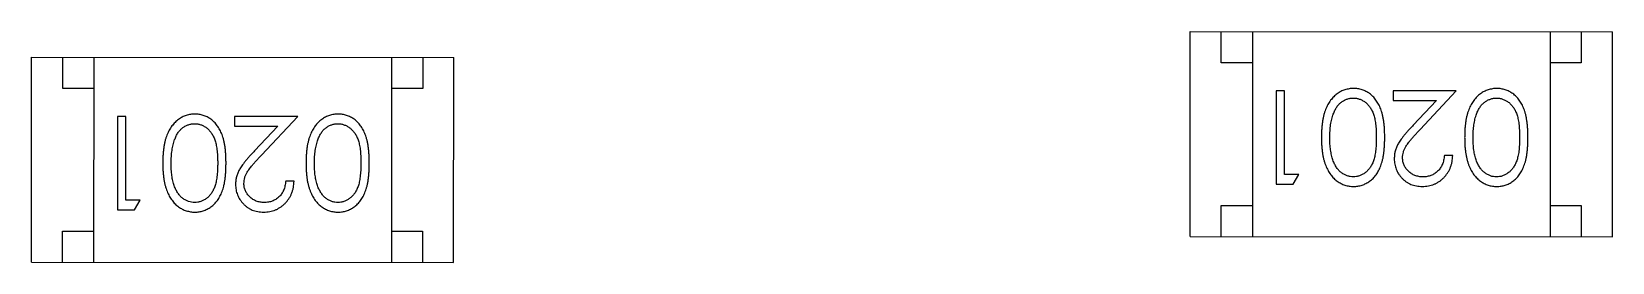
# Model space of a CAD drawing. Header units: millimetres. Extents: x 453.6 to 545.9, y 214.7 to 294.3.
# Drawn here: x 491.478 to 494.025, y 277.385 to 277.757 of the extents above; entities that cross this region are included whole.
import ezdxf

# ---------------------------------------------------------------- set-up
doc = ezdxf.new("R2010")
doc.units = ezdxf.units.MM
doc.header["$LTSCALE"] = 30.734
doc.layers.get('0').update_dxf_attribs({"linetype": 'CONTINUOUS'})

msp = doc.modelspace()

# ---------------------------------------------------------------- linework, layer by layer
at = {"linetype": 'Continuous'}
for p, q in [((493.3447, 277.4268), (493.3447, 277.7568)), ((493.3447, 277.7568), (494.0247, 277.7567)), ((493.3947, 277.7068), (493.3947, 277.7568)), ((493.4447, 277.7568), (493.4447, 277.4268)), ((493.9247, 277.7567), (493.9247, 277.4267)), ((493.9747, 277.7567), (493.9747, 277.7067)), ((494.0247, 277.4267), (494.0247, 277.7567)), ((491.4779, 277.3855), (491.478, 277.7155)), ((491.478, 277.7155), (492.158, 277.7154)), ((491.528, 277.6655), (491.528, 277.7155)), ((491.578, 277.7155), (491.5779, 277.3855)), ((492.058, 277.7154), (492.0579, 277.3854)), ((492.108, 277.7154), (492.108, 277.6654)), ((492.1579, 277.3854), (492.158, 277.7154)), ((493.4447, 277.7068), (493.3947, 277.7068)), ((493.9747, 277.7067), (493.9247, 277.7067)), ((491.578, 277.6655), (491.528, 277.6655)), ((492.108, 277.6654), (492.058, 277.6654)), ((493.4829, 277.6615), (493.4829, 277.5115)), ((493.4964, 277.6615), (493.4829, 277.6615)), ((493.4964, 277.5269), (493.4964, 277.6615)), ((493.6714, 277.6614), (493.6714, 277.6461)), ((493.7733, 277.6614), (493.6714, 277.6614)), ((493.7151, 277.5994), (493.7733, 277.6614)), ((493.6714, 277.6461), (493.7412, 277.646)), ((493.7412, 277.646), (493.7036, 277.606)), ((491.6162, 277.6202), (491.6161, 277.4702)), ((491.6296, 277.6202), (491.6162, 277.6202)), ((491.6296, 277.4856), (491.6296, 277.6202)), ((491.8046, 277.6202), (491.8046, 277.6048)), ((491.9066, 277.6201), (491.8046, 277.6202)), ((491.8046, 277.6048), (491.8744, 277.6048)), ((491.8744, 277.6048), (491.8369, 277.5647)), ((491.8484, 277.5581), (491.9066, 277.6201)), ((493.7675, 277.5576), (493.7541, 277.5576)), ((493.5194, 277.5268), (493.4964, 277.5269)), ((493.5106, 277.5115), (493.5194, 277.5268)), ((491.9008, 277.5163), (491.8873, 277.5163)), ((493.4829, 277.5115), (493.5106, 277.5115)), ((491.6527, 277.4856), (491.6296, 277.4856)), ((491.6439, 277.4702), (491.6527, 277.4856)), ((493.3947, 277.4268), (493.3947, 277.4768)), ((493.3947, 277.4768), (493.4447, 277.4768)), ((493.9247, 277.4767), (493.9747, 277.4767)), ((493.9747, 277.4767), (493.9747, 277.4267)), ((491.6161, 277.4702), (491.6439, 277.4702)), ((491.5279, 277.3855), (491.5279, 277.4355)), ((491.5279, 277.4355), (491.5779, 277.4355)), ((492.0579, 277.4354), (492.1079, 277.4354)), ((492.1079, 277.4354), (492.1079, 277.3854)), ((493.3447, 277.4268), (494.0247, 277.4267)), ((491.4779, 277.3855), (492.1579, 277.3854))]:
    msp.add_line(p, q, dxfattribs=at)
for points, knots in [([(493.6078, 277.6653), (493.6066, 277.6653), (493.6042, 277.6652), (493.6007, 277.6648), (493.5972, 277.6641), (493.5939, 277.6632), (493.5906, 277.662), (493.5874, 277.6606), (493.5844, 277.6588), (493.5813, 277.6568), (493.5784, 277.6546), (493.5757, 277.652), (493.5731, 277.6493), (493.5707, 277.6462), (493.5685, 277.6429), (493.5664, 277.6393), (493.5645, 277.6355), (493.5627, 277.6315), (493.5611, 277.6271), (493.5597, 277.6223), (493.5586, 277.6173), (493.5576, 277.6118), (493.5569, 277.606), (493.5563, 277.5998), (493.5561, 277.5933), (493.556, 277.5888), (493.556, 277.5865)], [0, 0, 0, 0, 0.033824, 0.067298, 0.10028, 0.133019, 0.165736, 0.198792, 0.232372, 0.266409, 0.301016, 0.336196, 0.371972, 0.408574, 0.446394, 0.485225, 0.525372, 0.567224, 0.611081, 0.65775, 0.70702, 0.759235, 0.814484, 0.873227, 0.934937, 1, 1, 1, 1]), ([(493.6579, 277.5865), (493.6579, 277.5889), (493.6579, 277.5935), (493.6576, 277.6003), (493.6571, 277.6066), (493.6563, 277.6126), (493.6554, 277.6181), (493.6544, 277.6233), (493.6531, 277.628), (493.6516, 277.6323), (493.6499, 277.6363), (493.648, 277.64), (493.646, 277.6435), (493.6438, 277.6467), (493.6415, 277.6497), (493.639, 277.6524), (493.6364, 277.6549), (493.6336, 277.6571), (493.6307, 277.659), (493.6277, 277.6607), (493.6246, 277.6621), (493.6214, 277.6633), (493.6181, 277.6642), (493.6147, 277.6648), (493.6113, 277.6652), (493.6089, 277.6653), (493.6078, 277.6653)], [0, 0, 0, 0, 0.068113, 0.132564, 0.193427, 0.250218, 0.303569, 0.353576, 0.400235, 0.443586, 0.484619, 0.524292, 0.56238, 0.599049, 0.63494, 0.669782, 0.704009, 0.737842, 0.771098, 0.803896, 0.836415, 0.868639, 0.900715, 0.933378, 0.966213, 1, 1, 1, 1]), ([(493.8385, 277.6653), (493.8373, 277.6652), (493.835, 277.6652), (493.8315, 277.6648), (493.828, 277.6641), (493.8247, 277.6632), (493.8214, 277.6619), (493.8182, 277.6605), (493.8151, 277.6588), (493.8121, 277.6568), (493.8092, 277.6545), (493.8065, 277.652), (493.8039, 277.6492), (493.8015, 277.6462), (493.7992, 277.6429), (493.7972, 277.6393), (493.7952, 277.6355), (493.7935, 277.6314), (493.7918, 277.6271), (493.7905, 277.6223), (493.7893, 277.6172), (493.7884, 277.6118), (493.7877, 277.6059), (493.7871, 277.5998), (493.7868, 277.5932), (493.7868, 277.5888), (493.7867, 277.5865)], [0, 0, 0, 0, 0.033824, 0.067298, 0.10028, 0.133019, 0.165736, 0.198792, 0.232372, 0.266409, 0.301016, 0.336196, 0.371972, 0.408574, 0.446394, 0.485225, 0.525372, 0.567224, 0.611081, 0.65775, 0.70702, 0.759235, 0.814484, 0.873227, 0.934937, 1, 1, 1, 1]), ([(493.8887, 277.5865), (493.8887, 277.5888), (493.8886, 277.5935), (493.8883, 277.6002), (493.8878, 277.6066), (493.8871, 277.6125), (493.8862, 277.6181), (493.8852, 277.6232), (493.8838, 277.628), (493.8823, 277.6323), (493.8806, 277.6363), (493.8788, 277.64), (493.8768, 277.6435), (493.8746, 277.6467), (493.8723, 277.6497), (493.8698, 277.6524), (493.8671, 277.6548), (493.8644, 277.657), (493.8614, 277.6589), (493.8584, 277.6606), (493.8553, 277.6621), (493.8521, 277.6632), (493.8489, 277.6641), (493.8455, 277.6648), (493.8421, 277.6652), (493.8397, 277.6652), (493.8385, 277.6653)], [0, 0, 0, 0, 0.068113, 0.132564, 0.193427, 0.250218, 0.303569, 0.353576, 0.400235, 0.443586, 0.484619, 0.524292, 0.56238, 0.599049, 0.63494, 0.669782, 0.704009, 0.737842, 0.771098, 0.803896, 0.836415, 0.868639, 0.900715, 0.933378, 0.966213, 1, 1, 1, 1]), ([(493.5751, 277.6242), (493.5755, 277.6252), (493.5763, 277.6273), (493.5776, 277.6302), (493.5791, 277.6329), (493.5807, 277.6354), (493.5824, 277.6377), (493.5843, 277.6399), (493.5863, 277.6418), (493.5891, 277.644), (493.5928, 277.6464), (493.5975, 277.6484), (493.6023, 277.6497), (493.6057, 277.6498), (493.6073, 277.6499)], [0, 0, 0, 0, 0.075949, 0.148549, 0.218996, 0.286119, 0.351826, 0.416074, 0.478265, 0.540325, 0.660405, 0.774606, 0.887187, 1, 1, 1, 1]), ([(493.6073, 277.6499), (493.609, 277.6498), (493.6123, 277.6497), (493.6171, 277.6484), (493.6219, 277.6463), (493.6256, 277.6439), (493.6285, 277.6416), (493.6306, 277.6397), (493.6324, 277.6375), (493.6342, 277.6352), (493.6358, 277.6327), (493.6373, 277.63), (493.6387, 277.6271), (493.6399, 277.624), (493.641, 277.6206), (493.6419, 277.6168), (493.6427, 277.6127), (493.6434, 277.6082), (493.6438, 277.6033), (493.6442, 277.598), (493.6444, 277.5923), (493.6444, 277.5884), (493.6444, 277.5864)], [0, 0, 0, 0, 0.060034, 0.120278, 0.182348, 0.247919, 0.281641, 0.315701, 0.350322, 0.385703, 0.421819, 0.459196, 0.497866, 0.538301, 0.58121, 0.628183, 0.679403, 0.734699, 0.794074, 0.858416, 0.927049, 1, 1, 1, 1]), ([(493.8059, 277.6241), (493.8063, 277.6252), (493.807, 277.6272), (493.8084, 277.6302), (493.8098, 277.6329), (493.8114, 277.6354), (493.8132, 277.6377), (493.815, 277.6398), (493.817, 277.6418), (493.8199, 277.644), (493.8235, 277.6464), (493.8283, 277.6483), (493.8331, 277.6497), (493.8364, 277.6498), (493.8381, 277.6499)], [0, 0, 0, 0, 0.075949, 0.148549, 0.218996, 0.286119, 0.351826, 0.416074, 0.478265, 0.540325, 0.660405, 0.774606, 0.887187, 1, 1, 1, 1]), ([(493.8381, 277.6499), (493.8397, 277.6498), (493.843, 277.6496), (493.8479, 277.6483), (493.8527, 277.6462), (493.8564, 277.6439), (493.8593, 277.6416), (493.8613, 277.6396), (493.8632, 277.6375), (493.865, 277.6352), (493.8666, 277.6327), (493.8681, 277.63), (493.8694, 277.6271), (493.8707, 277.6239), (493.8718, 277.6205), (493.8727, 277.6168), (493.8735, 277.6126), (493.8741, 277.6081), (493.8746, 277.6032), (493.8749, 277.5979), (493.8752, 277.5923), (493.8752, 277.5884), (493.8752, 277.5864)], [0, 0, 0, 0, 0.060034, 0.120278, 0.182348, 0.247919, 0.281641, 0.315701, 0.350322, 0.385703, 0.421819, 0.459196, 0.497866, 0.538301, 0.58121, 0.628183, 0.679403, 0.734699, 0.794074, 0.858416, 0.927049, 1, 1, 1, 1]), ([(491.741, 277.624), (491.7398, 277.624), (491.7374, 277.624), (491.7339, 277.6235), (491.7305, 277.6229), (491.7271, 277.6219), (491.7239, 277.6207), (491.7207, 277.6193), (491.7176, 277.6175), (491.7146, 277.6156), (491.7117, 277.6133), (491.709, 277.6108), (491.7064, 277.608), (491.704, 277.6049), (491.7017, 277.6016), (491.6996, 277.5981), (491.6977, 277.5943), (491.6959, 277.5902), (491.6943, 277.5858), (491.693, 277.5811), (491.6918, 277.576), (491.6908, 277.5705), (491.6902, 277.5647), (491.6896, 277.5585), (491.6893, 277.552), (491.6893, 277.5475), (491.6892, 277.5452)], [0, 0, 0, 0, 0.033824, 0.067298, 0.10028, 0.133019, 0.165736, 0.198792, 0.232372, 0.266409, 0.301016, 0.336196, 0.371972, 0.408574, 0.446394, 0.485225, 0.525372, 0.567224, 0.611081, 0.65775, 0.70702, 0.759235, 0.814484, 0.873227, 0.934937, 1, 1, 1, 1]), ([(491.7084, 277.5829), (491.7088, 277.5839), (491.7095, 277.586), (491.7109, 277.5889), (491.7123, 277.5916), (491.7139, 277.5942), (491.7157, 277.5965), (491.7175, 277.5986), (491.7195, 277.6005), (491.7223, 277.6028), (491.726, 277.6051), (491.7307, 277.6071), (491.7356, 277.6084), (491.7389, 277.6086), (491.7406, 277.6086)], [0, 0, 0, 0, 0.075949, 0.148549, 0.218996, 0.286119, 0.351826, 0.416074, 0.478265, 0.540325, 0.660405, 0.774606, 0.887187, 1, 1, 1, 1]), ([(491.7406, 277.6086), (491.7422, 277.6086), (491.7455, 277.6084), (491.7504, 277.6071), (491.7551, 277.605), (491.7589, 277.6026), (491.7617, 277.6003), (491.7638, 277.5984), (491.7657, 277.5963), (491.7675, 277.5939), (491.7691, 277.5914), (491.7706, 277.5887), (491.7719, 277.5858), (491.7732, 277.5827), (491.7743, 277.5793), (491.7752, 277.5755), (491.7759, 277.5714), (491.7766, 277.5669), (491.7771, 277.562), (491.7774, 277.5567), (491.7777, 277.5511), (491.7777, 277.5472), (491.7777, 277.5452)], [0, 0, 0, 0, 0.060034, 0.120278, 0.182348, 0.247919, 0.281641, 0.315701, 0.350322, 0.385703, 0.421819, 0.459196, 0.497866, 0.538301, 0.58121, 0.628183, 0.679403, 0.734699, 0.794074, 0.858416, 0.927049, 1, 1, 1, 1]), ([(491.7912, 277.5452), (491.7911, 277.5476), (491.7911, 277.5522), (491.7908, 277.559), (491.7903, 277.5654), (491.7896, 277.5713), (491.7887, 277.5768), (491.7876, 277.582), (491.7863, 277.5867), (491.7848, 277.5911), (491.7831, 277.5951), (491.7813, 277.5988), (491.7792, 277.6022), (491.7771, 277.6054), (491.7748, 277.6084), (491.7723, 277.6111), (491.7696, 277.6136), (491.7668, 277.6158), (491.7639, 277.6177), (491.7609, 277.6194), (491.7578, 277.6209), (491.7546, 277.622), (491.7513, 277.6229), (491.748, 277.6236), (491.7445, 277.624), (491.7422, 277.624), (491.741, 277.624)], [0, 0, 0, 0, 0.068113, 0.132564, 0.193427, 0.250218, 0.303569, 0.353576, 0.400235, 0.443586, 0.484619, 0.524292, 0.56238, 0.599049, 0.63494, 0.669782, 0.704009, 0.737842, 0.771098, 0.803896, 0.836415, 0.868639, 0.900715, 0.933378, 0.966213, 1, 1, 1, 1]), ([(491.9718, 277.624), (491.9706, 277.624), (491.9682, 277.6239), (491.9647, 277.6235), (491.9613, 277.6228), (491.9579, 277.6219), (491.9547, 277.6207), (491.9515, 277.6193), (491.9484, 277.6175), (491.9454, 277.6155), (491.9425, 277.6133), (491.9397, 277.6107), (491.9371, 277.608), (491.9347, 277.6049), (491.9325, 277.6016), (491.9304, 277.598), (491.9285, 277.5942), (491.9267, 277.5902), (491.9251, 277.5858), (491.9238, 277.581), (491.9226, 277.5759), (491.9216, 277.5705), (491.9209, 277.5647), (491.9204, 277.5585), (491.9201, 277.552), (491.92, 277.5475), (491.92, 277.5452)], [0, 0, 0, 0, 0.033824, 0.067298, 0.10028, 0.133019, 0.165736, 0.198792, 0.232372, 0.266409, 0.301016, 0.336196, 0.371972, 0.408574, 0.446394, 0.485225, 0.525372, 0.567224, 0.611081, 0.65775, 0.70702, 0.759235, 0.814484, 0.873227, 0.934937, 1, 1, 1, 1]), ([(491.9391, 277.5828), (491.9395, 277.5839), (491.9403, 277.5859), (491.9416, 277.5889), (491.9431, 277.5916), (491.9447, 277.5941), (491.9464, 277.5964), (491.9483, 277.5986), (491.9503, 277.6005), (491.9531, 277.6027), (491.9568, 277.6051), (491.9615, 277.6071), (491.9664, 277.6084), (491.9697, 277.6085), (491.9713, 277.6086)], [0, 0, 0, 0, 0.075949, 0.148549, 0.218996, 0.286119, 0.351826, 0.416074, 0.478265, 0.540325, 0.660405, 0.774606, 0.887187, 1, 1, 1, 1]), ([(491.9713, 277.6086), (491.973, 277.6085), (491.9763, 277.6083), (491.9812, 277.607), (491.9859, 277.605), (491.9897, 277.6026), (491.9925, 277.6003), (491.9946, 277.5984), (491.9965, 277.5962), (491.9982, 277.5939), (491.9999, 277.5914), (492.0013, 277.5887), (492.0027, 277.5858), (492.0039, 277.5827), (492.005, 277.5793), (492.0059, 277.5755), (492.0067, 277.5713), (492.0074, 277.5668), (492.0078, 277.5619), (492.0082, 277.5567), (492.0084, 277.551), (492.0085, 277.5471), (492.0085, 277.5451)], [0, 0, 0, 0, 0.060034, 0.120278, 0.182348, 0.247919, 0.281641, 0.315701, 0.350322, 0.385703, 0.421819, 0.459196, 0.497866, 0.538301, 0.58121, 0.628183, 0.679403, 0.734699, 0.794074, 0.858416, 0.927049, 1, 1, 1, 1]), ([(492.0219, 277.5452), (492.0219, 277.5476), (492.0219, 277.5522), (492.0216, 277.559), (492.0211, 277.5653), (492.0204, 277.5713), (492.0195, 277.5768), (492.0184, 277.582), (492.0171, 277.5867), (492.0156, 277.591), (492.0139, 277.595), (492.012, 277.5987), (492.01, 277.6022), (492.0078, 277.6054), (492.0055, 277.6084), (492.0031, 277.6111), (492.0004, 277.6135), (491.9976, 277.6157), (491.9947, 277.6177), (491.9917, 277.6193), (491.9886, 277.6208), (491.9854, 277.6219), (491.9821, 277.6229), (491.9788, 277.6235), (491.9753, 277.6239), (491.973, 277.624), (491.9718, 277.624)], [0, 0, 0, 0, 0.068113, 0.132564, 0.193427, 0.250218, 0.303569, 0.353576, 0.400235, 0.443586, 0.484619, 0.524292, 0.56238, 0.599049, 0.63494, 0.669782, 0.704009, 0.737842, 0.771098, 0.803896, 0.836415, 0.868639, 0.900715, 0.933378, 0.966213, 1, 1, 1, 1]), ([(493.5694, 277.5865), (493.5695, 277.5883), (493.5695, 277.5918), (493.5698, 277.597), (493.5702, 277.602), (493.5708, 277.6069), (493.5716, 277.6115), (493.5726, 277.6159), (493.5738, 277.6201), (493.5747, 277.6228), (493.5751, 277.6242)], [0, 0, 0, 0, 0.141157, 0.277773, 0.409244, 0.535676, 0.657497, 0.775458, 0.889412, 1, 1, 1, 1]), ([(493.7036, 277.606), (493.7022, 277.6045), (493.6994, 277.6015), (493.6955, 277.5971), (493.6919, 277.593), (493.6887, 277.5891), (493.6859, 277.5855), (493.6834, 277.5821), (493.6813, 277.579), (493.679, 277.5751), (493.6767, 277.5704), (493.6747, 277.5645), (493.6735, 277.5584), (493.6734, 277.5543), (493.6733, 277.5522)], [0, 0, 0, 0, 0.09953, 0.192079, 0.277712, 0.357454, 0.429648, 0.495771, 0.555538, 0.608657, 0.707578, 0.804328, 0.901298, 1, 1, 1, 1]), ([(493.8002, 277.5864), (493.8002, 277.5882), (493.8003, 277.5918), (493.8005, 277.597), (493.801, 277.602), (493.8016, 277.6068), (493.8024, 277.6114), (493.8033, 277.6159), (493.8045, 277.6201), (493.8054, 277.6228), (493.8059, 277.6241)], [0, 0, 0, 0, 0.141157, 0.277773, 0.409244, 0.535676, 0.657497, 0.775458, 0.889412, 1, 1, 1, 1]), ([(491.7027, 277.5452), (491.7027, 277.547), (491.7027, 277.5505), (491.703, 277.5558), (491.7035, 277.5608), (491.7041, 277.5656), (491.7049, 277.5702), (491.7058, 277.5746), (491.707, 277.5788), (491.7079, 277.5816), (491.7084, 277.5829)], [0, 0, 0, 0, 0.141157, 0.277773, 0.409244, 0.535676, 0.657497, 0.775458, 0.889412, 1, 1, 1, 1]), ([(491.9335, 277.5451), (491.9335, 277.5469), (491.9335, 277.5505), (491.9338, 277.5557), (491.9342, 277.5607), (491.9348, 277.5656), (491.9357, 277.5702), (491.9366, 277.5746), (491.9378, 277.5788), (491.9387, 277.5815), (491.9391, 277.5828)], [0, 0, 0, 0, 0.141157, 0.277773, 0.409244, 0.535676, 0.657497, 0.775458, 0.889412, 1, 1, 1, 1]), ([(493.556, 277.5865), (493.556, 277.5842), (493.5561, 277.5797), (493.5563, 277.5732), (493.5569, 277.567), (493.5576, 277.5611), (493.5586, 277.5556), (493.5597, 277.5505), (493.5612, 277.5458), (493.5627, 277.5413), (493.5646, 277.5373), (493.5665, 277.5334), (493.5686, 277.5299), (493.5708, 277.5265), (493.5733, 277.5235), (493.5758, 277.5207), (493.5785, 277.5182), (493.5814, 277.516), (493.5844, 277.514), (493.5875, 277.5123), (493.5906, 277.5108), (493.5939, 277.5097), (493.5972, 277.5087), (493.6007, 277.5081), (493.6042, 277.5077), (493.6065, 277.5076), (493.6077, 277.5076)], [0, 0, 0, 0, 0.065278, 0.127205, 0.186168, 0.241675, 0.294115, 0.343609, 0.390387, 0.434463, 0.476646, 0.517002, 0.555936, 0.593716, 0.630057, 0.665601, 0.700745, 0.734917, 0.768681, 0.802087, 0.834849, 0.867433, 0.900138, 0.932806, 0.966212, 1, 1, 1, 1]), ([(493.6073, 277.523), (493.6057, 277.5231), (493.6024, 277.5232), (493.5975, 277.5245), (493.5929, 277.5266), (493.5891, 277.529), (493.5862, 277.5313), (493.5842, 277.5333), (493.5822, 277.5355), (493.5804, 277.538), (493.5787, 277.5407), (493.5772, 277.5436), (493.5757, 277.5468), (493.5744, 277.5502), (493.5733, 277.5539), (493.5722, 277.5578), (493.5714, 277.562), (493.5706, 277.5664), (493.5701, 277.5711), (493.5697, 277.576), (493.5695, 277.5811), (493.5695, 277.5847), (493.5694, 277.5865)], [0, 0, 0, 0, 0.059689, 0.119507, 0.181075, 0.246162, 0.279894, 0.314468, 0.350403, 0.387474, 0.426147, 0.466624, 0.508745, 0.553328, 0.600058, 0.649177, 0.700552, 0.754894, 0.811825, 0.871514, 0.934319, 1, 1, 1, 1]), ([(493.6444, 277.5864), (493.6444, 277.5844), (493.6444, 277.5805), (493.6442, 277.5749), (493.6438, 277.5696), (493.6433, 277.5647), (493.6427, 277.5601), (493.6419, 277.556), (493.641, 277.5523), (493.6399, 277.5488), (493.6386, 277.5457), (493.6373, 277.5428), (493.6358, 277.5401), (493.6341, 277.5376), (493.6324, 277.5353), (493.6305, 277.5332), (493.6285, 277.5312), (493.6256, 277.529), (493.6219, 277.5266), (493.6172, 277.5245), (493.6123, 277.5232), (493.6089, 277.5231), (493.6073, 277.523)], [0, 0, 0, 0, 0.073302, 0.142286, 0.206253, 0.266017, 0.321612, 0.372532, 0.419497, 0.462398, 0.502825, 0.541489, 0.579034, 0.615143, 0.650298, 0.684912, 0.718701, 0.752189, 0.817245, 0.879117, 0.939613, 1, 1, 1, 1]), ([(493.6077, 277.5076), (493.6089, 277.5076), (493.6113, 277.5077), (493.6147, 277.5081), (493.6181, 277.5087), (493.6214, 277.5097), (493.6246, 277.5108), (493.6277, 277.5123), (493.6307, 277.514), (493.6337, 277.516), (493.6365, 277.5182), (493.6392, 277.5206), (493.6416, 277.5233), (493.644, 277.5263), (493.6461, 277.5295), (493.6481, 277.5329), (493.65, 277.5366), (493.6516, 277.5406), (493.6531, 277.5449), (493.6544, 277.5496), (493.6555, 277.5547), (493.6564, 277.5603), (493.657, 277.5662), (493.6576, 277.5726), (493.6579, 277.5794), (493.6579, 277.5841), (493.6579, 277.5865)], [0, 0, 0, 0, 0.033742, 0.066533, 0.099153, 0.13154, 0.164087, 0.196563, 0.229707, 0.263315, 0.297504, 0.331686, 0.366482, 0.4021, 0.438958, 0.476748, 0.515985, 0.556589, 0.599519, 0.645765, 0.695487, 0.748721, 0.805687, 0.866754, 0.931405, 1, 1, 1, 1]), ([(493.6867, 277.5534), (493.6868, 277.555), (493.6869, 277.5582), (493.688, 277.563), (493.6897, 277.5677), (493.6917, 277.5715), (493.6937, 277.5746), (493.6956, 277.5773), (493.6979, 277.5802), (493.7006, 277.5835), (493.7037, 277.587), (493.7071, 277.5909), (493.711, 277.595), (493.7137, 277.5979), (493.7151, 277.5994)], [0, 0, 0, 0, 0.088014, 0.174976, 0.2638, 0.355443, 0.406413, 0.465519, 0.533076, 0.609353, 0.693899, 0.787171, 0.889197, 1, 1, 1, 1]), ([(493.7867, 277.5865), (493.7868, 277.5842), (493.7868, 277.5797), (493.7871, 277.5731), (493.7877, 277.5669), (493.7884, 277.5611), (493.7894, 277.5556), (493.7905, 277.5505), (493.7919, 277.5457), (493.7935, 277.5413), (493.7953, 277.5372), (493.7972, 277.5334), (493.7994, 277.5298), (493.8016, 277.5265), (493.804, 277.5235), (493.8066, 277.5207), (493.8093, 277.5182), (493.8122, 277.516), (493.8152, 277.514), (493.8182, 277.5123), (493.8214, 277.5108), (493.8247, 277.5096), (493.828, 277.5087), (493.8314, 277.508), (493.8349, 277.5076), (493.8373, 277.5076), (493.8385, 277.5076)], [0, 0, 0, 0, 0.065278, 0.127205, 0.186168, 0.241675, 0.294115, 0.343609, 0.390387, 0.434463, 0.476646, 0.517002, 0.555936, 0.593716, 0.630057, 0.665601, 0.700745, 0.734917, 0.768681, 0.802087, 0.834849, 0.867433, 0.900138, 0.932806, 0.966212, 1, 1, 1, 1]), ([(493.8381, 277.5229), (493.8364, 277.523), (493.8331, 277.5232), (493.8283, 277.5244), (493.8236, 277.5266), (493.8199, 277.5289), (493.817, 277.5312), (493.815, 277.5332), (493.813, 277.5354), (493.8112, 277.5379), (493.8095, 277.5406), (493.808, 277.5436), (493.8065, 277.5468), (493.8052, 277.5502), (493.804, 277.5539), (493.803, 277.5578), (493.8022, 277.5619), (493.8014, 277.5663), (493.8009, 277.571), (493.8005, 277.5759), (493.8003, 277.5811), (493.8002, 277.5846), (493.8002, 277.5864)], [0, 0, 0, 0, 0.059689, 0.119507, 0.181075, 0.246162, 0.279894, 0.314468, 0.350403, 0.387474, 0.426147, 0.466624, 0.508745, 0.553328, 0.600058, 0.649177, 0.700552, 0.754894, 0.811825, 0.871514, 0.934319, 1, 1, 1, 1]), ([(493.8752, 277.5864), (493.8752, 277.5844), (493.8752, 277.5805), (493.8749, 277.5748), (493.8746, 277.5695), (493.8741, 277.5646), (493.8735, 277.5601), (493.8726, 277.556), (493.8717, 277.5522), (493.8706, 277.5488), (493.8694, 277.5457), (493.868, 277.5428), (493.8665, 277.5401), (493.8649, 277.5376), (493.8632, 277.5352), (493.8613, 277.5331), (493.8593, 277.5312), (493.8564, 277.5289), (493.8526, 277.5266), (493.8479, 277.5244), (493.843, 277.5232), (493.8397, 277.523), (493.8381, 277.5229)], [0, 0, 0, 0, 0.073302, 0.142286, 0.206253, 0.266017, 0.321612, 0.372532, 0.419497, 0.462398, 0.502825, 0.541489, 0.579034, 0.615143, 0.650298, 0.684912, 0.718701, 0.752189, 0.817245, 0.879117, 0.939613, 1, 1, 1, 1]), ([(493.8385, 277.5076), (493.8397, 277.5076), (493.842, 277.5076), (493.8455, 277.508), (493.8488, 277.5087), (493.8521, 277.5096), (493.8554, 277.5108), (493.8585, 277.5122), (493.8615, 277.514), (493.8645, 277.5159), (493.8673, 277.5181), (493.8699, 277.5206), (493.8724, 277.5233), (493.8747, 277.5263), (493.8769, 277.5295), (493.8789, 277.5329), (493.8807, 277.5366), (493.8824, 277.5406), (493.8839, 277.5449), (493.8852, 277.5496), (493.8863, 277.5547), (493.8871, 277.5602), (493.8878, 277.5662), (493.8883, 277.5726), (493.8886, 277.5794), (493.8887, 277.5841), (493.8887, 277.5865)], [0, 0, 0, 0, 0.033742, 0.066533, 0.099153, 0.13154, 0.164087, 0.196563, 0.229707, 0.263315, 0.297504, 0.331686, 0.366482, 0.4021, 0.438958, 0.476748, 0.515985, 0.556589, 0.599519, 0.645765, 0.695487, 0.748721, 0.805687, 0.866754, 0.931405, 1, 1, 1, 1]), ([(491.8369, 277.5647), (491.8355, 277.5632), (491.8327, 277.5602), (491.8287, 277.5559), (491.8252, 277.5517), (491.822, 277.5478), (491.8191, 277.5442), (491.8167, 277.5408), (491.8146, 277.5377), (491.8122, 277.5339), (491.8099, 277.5291), (491.808, 277.5232), (491.8067, 277.5171), (491.8066, 277.513), (491.8065, 277.5109)], [0, 0, 0, 0, 0.09953, 0.192079, 0.277712, 0.357454, 0.429648, 0.495771, 0.555538, 0.608657, 0.707578, 0.804328, 0.901298, 1, 1, 1, 1]), ([(491.82, 277.5121), (491.8201, 277.5137), (491.8202, 277.517), (491.8212, 277.5218), (491.8229, 277.5264), (491.8249, 277.5302), (491.827, 277.5333), (491.8288, 277.536), (491.8312, 277.5389), (491.8338, 277.5422), (491.8369, 277.5458), (491.8404, 277.5496), (491.8442, 277.5538), (491.847, 277.5566), (491.8484, 277.5581)], [0, 0, 0, 0, 0.088014, 0.174976, 0.2638, 0.355443, 0.406413, 0.465519, 0.533076, 0.609353, 0.693899, 0.787171, 0.889197, 1, 1, 1, 1]), ([(493.6733, 277.5522), (493.6733, 277.5507), (493.6734, 277.5478), (493.674, 277.5435), (493.675, 277.5393), (493.6763, 277.5353), (493.6781, 277.5315), (493.6803, 277.5278), (493.6828, 277.5242), (493.6858, 277.5208), (493.689, 277.5177), (493.6925, 277.515), (493.6963, 277.5127), (493.7002, 277.5108), (493.7045, 277.5094), (493.709, 277.5083), (493.7137, 277.5077), (493.7169, 277.5076), (493.7186, 277.5076)], [0, 0, 0, 0, 0.06271, 0.123347, 0.183401, 0.242828, 0.302097, 0.36242, 0.423725, 0.487032, 0.550491, 0.612709, 0.674265, 0.73617, 0.799211, 0.863483, 0.930525, 1, 1, 1, 1]), ([(493.7193, 277.523), (493.7182, 277.523), (493.716, 277.5231), (493.7127, 277.5235), (493.7096, 277.5242), (493.7067, 277.5252), (493.7038, 277.5264), (493.7011, 277.528), (493.6986, 277.5298), (493.6961, 277.5319), (493.6939, 277.5342), (493.692, 277.5366), (493.6904, 277.5391), (493.689, 277.5418), (493.688, 277.5445), (493.6873, 277.5474), (493.6868, 277.5503), (493.6868, 277.5524), (493.6867, 277.5534)], [0, 0, 0, 0, 0.068027, 0.133505, 0.19695, 0.26027, 0.322741, 0.384982, 0.448465, 0.513424, 0.578224, 0.640011, 0.700094, 0.760067, 0.819012, 0.877878, 0.938035, 1, 1, 1, 1]), ([(493.7186, 277.5076), (493.7203, 277.5076), (493.7236, 277.5077), (493.7284, 277.5084), (493.733, 277.5095), (493.7374, 277.511), (493.7416, 277.513), (493.7457, 277.5154), (493.7495, 277.5183), (493.753, 277.5216), (493.7563, 277.5252), (493.7592, 277.5291), (493.7616, 277.5333), (493.7637, 277.5377), (493.7653, 277.5423), (493.7664, 277.5472), (493.7673, 277.5523), (493.7674, 277.5558), (493.7675, 277.5576)], [0, 0, 0, 0, 0.06445, 0.126725, 0.187421, 0.247417, 0.306749, 0.366595, 0.427749, 0.490235, 0.553031, 0.614805, 0.676505, 0.738096, 0.801021, 0.864897, 0.931209, 1, 1, 1, 1]), ([(493.7541, 277.5576), (493.7539, 277.5562), (493.7537, 277.5536), (493.7529, 277.5499), (493.752, 277.5463), (493.7508, 277.543), (493.7492, 277.5399), (493.7475, 277.537), (493.7455, 277.5344), (493.7432, 277.532), (493.7408, 277.5299), (493.7382, 277.528), (493.7354, 277.5265), (493.7324, 277.5252), (493.7294, 277.5242), (493.7261, 277.5235), (493.7228, 277.5231), (493.7205, 277.523), (493.7193, 277.523)], [0, 0, 0, 0, 0.073648, 0.143686, 0.210962, 0.275557, 0.338064, 0.399311, 0.4594, 0.51934, 0.579024, 0.637809, 0.695959, 0.754122, 0.813113, 0.873453, 0.935561, 1, 1, 1, 1]), ([(491.6892, 277.5452), (491.6893, 277.5429), (491.6893, 277.5384), (491.6896, 277.5319), (491.6901, 277.5257), (491.6909, 277.5198), (491.6918, 277.5144), (491.693, 277.5092), (491.6944, 277.5045), (491.696, 277.5001), (491.6978, 277.496), (491.6997, 277.4921), (491.7018, 277.4886), (491.7041, 277.4853), (491.7065, 277.4823), (491.7091, 277.4795), (491.7118, 277.477), (491.7147, 277.4747), (491.7176, 277.4727), (491.7207, 277.471), (491.7239, 277.4696), (491.7272, 277.4684), (491.7305, 277.4675), (491.7339, 277.4668), (491.7374, 277.4664), (491.7398, 277.4663), (491.741, 277.4663)], [0, 0, 0, 0, 0.065278, 0.127205, 0.186168, 0.241675, 0.294115, 0.343609, 0.390387, 0.434463, 0.476646, 0.517002, 0.555936, 0.593716, 0.630057, 0.665601, 0.700745, 0.734917, 0.768681, 0.802087, 0.834849, 0.867433, 0.900138, 0.932806, 0.966212, 1, 1, 1, 1]), ([(491.7405, 277.4817), (491.7389, 277.4818), (491.7356, 277.482), (491.7308, 277.4832), (491.7261, 277.4854), (491.7224, 277.4877), (491.7195, 277.49), (491.7174, 277.492), (491.7155, 277.4942), (491.7137, 277.4967), (491.712, 277.4994), (491.7104, 277.5024), (491.709, 277.5055), (491.7077, 277.509), (491.7065, 277.5126), (491.7054, 277.5165), (491.7046, 277.5207), (491.7039, 277.5251), (491.7034, 277.5298), (491.7029, 277.5347), (491.7028, 277.5399), (491.7027, 277.5434), (491.7027, 277.5452)], [0, 0, 0, 0, 0.059689, 0.119507, 0.181075, 0.246162, 0.279894, 0.314468, 0.350403, 0.387474, 0.426147, 0.466624, 0.508745, 0.553328, 0.600058, 0.649177, 0.700552, 0.754894, 0.811825, 0.871514, 0.934319, 1, 1, 1, 1]), ([(491.7777, 277.5452), (491.7777, 277.5432), (491.7777, 277.5392), (491.7774, 277.5336), (491.7771, 277.5283), (491.7765, 277.5234), (491.776, 277.5189), (491.7751, 277.5147), (491.7742, 277.511), (491.7731, 277.5076), (491.7719, 277.5045), (491.7705, 277.5015), (491.769, 277.4988), (491.7674, 277.4963), (491.7656, 277.494), (491.7638, 277.4919), (491.7617, 277.4899), (491.7589, 277.4877), (491.7551, 277.4853), (491.7504, 277.4832), (491.7455, 277.482), (491.7422, 277.4818), (491.7405, 277.4817)], [0, 0, 0, 0, 0.073302, 0.142286, 0.206253, 0.266017, 0.321612, 0.372532, 0.419497, 0.462398, 0.502825, 0.541489, 0.579034, 0.615143, 0.650298, 0.684912, 0.718701, 0.752189, 0.817245, 0.879117, 0.939613, 1, 1, 1, 1]), ([(491.741, 277.4663), (491.7422, 277.4663), (491.7445, 277.4664), (491.748, 277.4668), (491.7513, 277.4674), (491.7546, 277.4684), (491.7578, 277.4695), (491.761, 277.471), (491.764, 277.4727), (491.7669, 277.4747), (491.7697, 277.4769), (491.7724, 277.4793), (491.7749, 277.4821), (491.7772, 277.485), (491.7794, 277.4882), (491.7814, 277.4917), (491.7832, 277.4954), (491.7849, 277.4993), (491.7864, 277.5036), (491.7876, 277.5083), (491.7888, 277.5135), (491.7896, 277.519), (491.7903, 277.525), (491.7908, 277.5313), (491.7911, 277.5382), (491.7911, 277.5428), (491.7912, 277.5452)], [0, 0, 0, 0, 0.033742, 0.066533, 0.099153, 0.13154, 0.164087, 0.196563, 0.229707, 0.263315, 0.297504, 0.331686, 0.366482, 0.4021, 0.438958, 0.476748, 0.515985, 0.556589, 0.599519, 0.645765, 0.695487, 0.748721, 0.805687, 0.866754, 0.931405, 1, 1, 1, 1]), ([(491.92, 277.5452), (491.92, 277.5429), (491.9201, 277.5384), (491.9204, 277.5318), (491.9209, 277.5256), (491.9216, 277.5198), (491.9226, 277.5143), (491.9238, 277.5092), (491.9252, 277.5044), (491.9268, 277.5), (491.9286, 277.4959), (491.9305, 277.4921), (491.9326, 277.4885), (491.9348, 277.4852), (491.9373, 277.4822), (491.9398, 277.4794), (491.9426, 277.4769), (491.9454, 277.4747), (491.9484, 277.4727), (491.9515, 277.471), (491.9547, 277.4695), (491.9579, 277.4684), (491.9613, 277.4674), (491.9647, 277.4668), (491.9682, 277.4664), (491.9706, 277.4663), (491.9718, 277.4663)], [0, 0, 0, 0, 0.065278, 0.127205, 0.186168, 0.241675, 0.294115, 0.343609, 0.390387, 0.434463, 0.476646, 0.517002, 0.555936, 0.593716, 0.630057, 0.665601, 0.700745, 0.734917, 0.768681, 0.802087, 0.834849, 0.867433, 0.900138, 0.932806, 0.966212, 1, 1, 1, 1]), ([(491.9713, 277.4817), (491.9697, 277.4818), (491.9664, 277.4819), (491.9615, 277.4832), (491.9569, 277.4853), (491.9531, 277.4877), (491.9503, 277.4899), (491.9482, 277.492), (491.9463, 277.4942), (491.9445, 277.4967), (491.9428, 277.4994), (491.9412, 277.5023), (491.9398, 277.5055), (491.9384, 277.5089), (491.9373, 277.5126), (491.9362, 277.5165), (491.9354, 277.5207), (491.9347, 277.5251), (491.9342, 277.5297), (491.9337, 277.5346), (491.9335, 277.5398), (491.9335, 277.5433), (491.9335, 277.5451)], [0, 0, 0, 0, 0.059689, 0.119507, 0.181075, 0.246162, 0.279894, 0.314468, 0.350403, 0.387474, 0.426147, 0.466624, 0.508745, 0.553328, 0.600058, 0.649177, 0.700552, 0.754894, 0.811825, 0.871514, 0.934319, 1, 1, 1, 1]), ([(492.0085, 277.5451), (492.0085, 277.5431), (492.0084, 277.5392), (492.0082, 277.5335), (492.0078, 277.5283), (492.0073, 277.5234), (492.0067, 277.5188), (492.0059, 277.5147), (492.005, 277.5109), (492.0039, 277.5075), (492.0026, 277.5044), (492.0013, 277.5015), (491.9998, 277.4988), (491.9982, 277.4963), (491.9964, 277.494), (491.9945, 277.4918), (491.9925, 277.4899), (491.9896, 277.4877), (491.9859, 277.4853), (491.9812, 277.4832), (491.9763, 277.4819), (491.973, 277.4818), (491.9713, 277.4817)], [0, 0, 0, 0, 0.073302, 0.142286, 0.206253, 0.266017, 0.321612, 0.372532, 0.419497, 0.462398, 0.502825, 0.541489, 0.579034, 0.615143, 0.650298, 0.684912, 0.718701, 0.752189, 0.817245, 0.879117, 0.939613, 1, 1, 1, 1]), ([(491.9718, 277.4663), (491.9729, 277.4663), (491.9753, 277.4663), (491.9787, 277.4668), (491.9821, 277.4674), (491.9854, 277.4684), (491.9886, 277.4695), (491.9917, 277.471), (491.9948, 277.4727), (491.9977, 277.4746), (492.0005, 277.4769), (492.0032, 277.4793), (492.0056, 277.482), (492.008, 277.485), (492.0101, 277.4882), (492.0122, 277.4916), (492.014, 277.4953), (492.0156, 277.4993), (492.0171, 277.5036), (492.0184, 277.5083), (492.0195, 277.5134), (492.0204, 277.519), (492.0211, 277.5249), (492.0216, 277.5313), (492.0219, 277.5381), (492.0219, 277.5428), (492.0219, 277.5452)], [0, 0, 0, 0, 0.033742, 0.066533, 0.099153, 0.13154, 0.164087, 0.196563, 0.229707, 0.263315, 0.297504, 0.331686, 0.366482, 0.4021, 0.438958, 0.476748, 0.515985, 0.556589, 0.599519, 0.645765, 0.695487, 0.748721, 0.805687, 0.866754, 0.931405, 1, 1, 1, 1]), ([(491.8065, 277.5109), (491.8066, 277.5094), (491.8067, 277.5065), (491.8072, 277.5022), (491.8082, 277.498), (491.8096, 277.494), (491.8114, 277.4902), (491.8136, 277.4865), (491.8161, 277.4829), (491.819, 277.4796), (491.8222, 277.4764), (491.8258, 277.4737), (491.8295, 277.4714), (491.8335, 277.4695), (491.8378, 277.4681), (491.8422, 277.4671), (491.847, 277.4664), (491.8502, 277.4663), (491.8518, 277.4663)], [0, 0, 0, 0, 0.06271, 0.123347, 0.183401, 0.242828, 0.302097, 0.36242, 0.423725, 0.487032, 0.550491, 0.612709, 0.674265, 0.73617, 0.799211, 0.863483, 0.930525, 1, 1, 1, 1]), ([(491.8525, 277.4817), (491.8514, 277.4817), (491.8492, 277.4818), (491.846, 277.4822), (491.8429, 277.4829), (491.8399, 277.4839), (491.8371, 277.4852), (491.8344, 277.4867), (491.8318, 277.4886), (491.8294, 277.4906), (491.8272, 277.4929), (491.8253, 277.4954), (491.8236, 277.4979), (491.8223, 277.5005), (491.8213, 277.5033), (491.8205, 277.5061), (491.8201, 277.5091), (491.82, 277.5111), (491.82, 277.5121)], [0, 0, 0, 0, 0.068027, 0.133505, 0.19695, 0.26027, 0.322741, 0.384982, 0.448465, 0.513424, 0.578224, 0.640011, 0.700094, 0.760067, 0.819012, 0.877878, 0.938035, 1, 1, 1, 1]), ([(491.8518, 277.4663), (491.8535, 277.4663), (491.8568, 277.4664), (491.8616, 277.4671), (491.8663, 277.4682), (491.8707, 277.4697), (491.8749, 277.4717), (491.8789, 277.4742), (491.8828, 277.477), (491.8863, 277.4803), (491.8896, 277.4839), (491.8924, 277.4878), (491.8949, 277.492), (491.8969, 277.4964), (491.8985, 277.501), (491.8997, 277.5059), (491.9005, 277.511), (491.9007, 277.5145), (491.9008, 277.5163)], [0, 0, 0, 0, 0.06445, 0.126725, 0.187421, 0.247417, 0.306749, 0.366595, 0.427749, 0.490235, 0.553031, 0.614805, 0.676505, 0.738096, 0.801021, 0.864897, 0.931209, 1, 1, 1, 1]), ([(491.8873, 277.5163), (491.8872, 277.515), (491.8869, 277.5124), (491.8862, 277.5086), (491.8852, 277.505), (491.884, 277.5017), (491.8825, 277.4986), (491.8807, 277.4958), (491.8788, 277.4931), (491.8765, 277.4908), (491.874, 277.4886), (491.8714, 277.4868), (491.8686, 277.4852), (491.8657, 277.4839), (491.8626, 277.4829), (491.8594, 277.4822), (491.856, 277.4818), (491.8537, 277.4817), (491.8525, 277.4817)], [0, 0, 0, 0, 0.073648, 0.143686, 0.210962, 0.275557, 0.338064, 0.399311, 0.4594, 0.51934, 0.579024, 0.637809, 0.695959, 0.754122, 0.813113, 0.873453, 0.935561, 1, 1, 1, 1])]:
    msp.add_open_spline(points, degree=3, knots=knots, dxfattribs=at)

doc.saveas('drawing.dxf')
